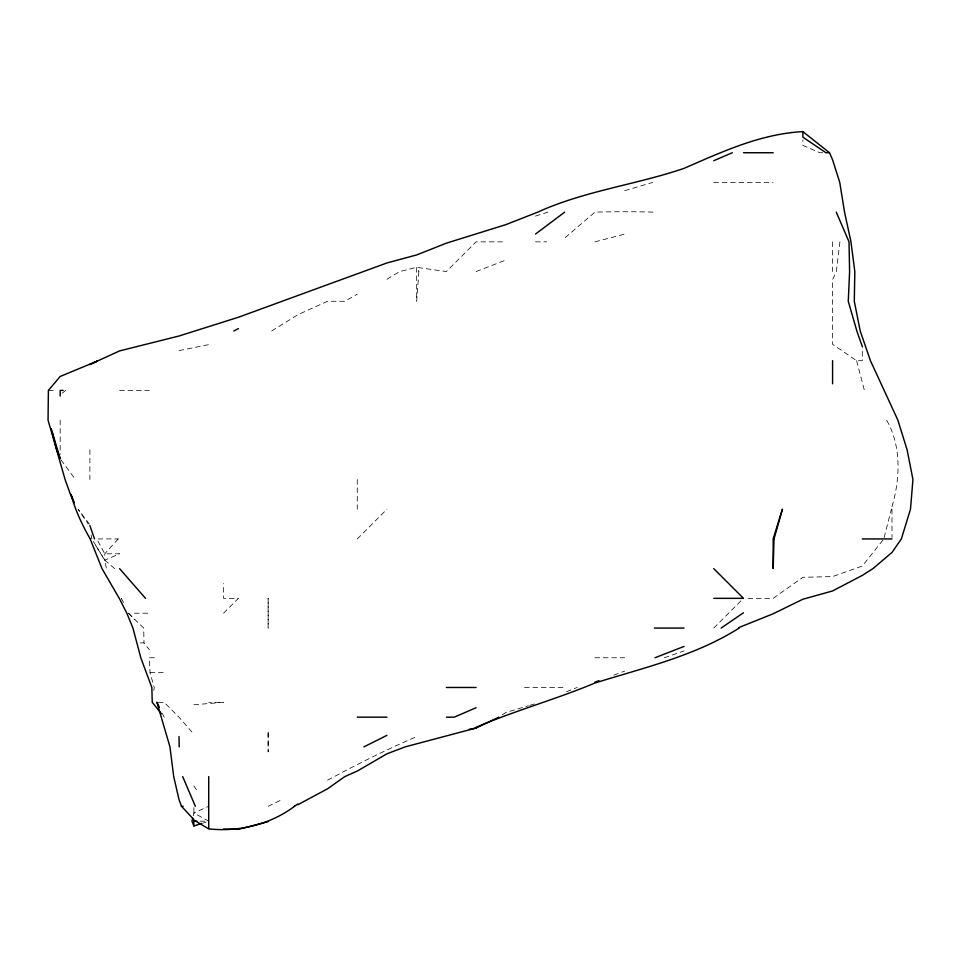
<?xml version="1.0" encoding="UTF-8"?>
<svg xmlns="http://www.w3.org/2000/svg" width="961" height="961" viewBox="0 0 961 961"><rect width="100%" height="100%" fill="white"/><g stroke="black" fill="none" stroke-linecap="round" stroke-linejoin="round"><path stroke-width="0.72" stroke-dasharray="4.8 3.6" d="M839.902 241.848L836.322 271.555L832.586 279.591L832.586 344.29L856.611 360.687L862.293 360.687L862.293 347.498M153.832 690.442L154.228 687.475L150.024 672.616L149.303 657.768L154.637 657.768M892 506.663C900.205 478.53 901.526 446.276 886.631 420.101M193.233 815.733L193.87 813.006L208.717 806.303M884.168 537.523L891.4 509.222M882.919 540.058L862.293 566.053L832.586 576.576L802.879 577.309L773.173 598.343L744.955 598.343M223.577 613.202L238.424 598.343L223.577 598.343L223.577 583.495M357.264 538.929L386.971 509.222M713.759 628.062L743.466 598.343M565.212 237.607L594.931 212.141C614.884 211.648 634.38 211.564 654.345 212.141M62.357 393.133L65.636 390.394M502.303 714.84L505.798 712.497L528.43 705.758M327.557 780.176C356.639 764.56 386.274 749.58 416.678 736.619M271.663 330.98L297.85 314.727L327.557 301.274L344.795 301.274L357.264 294.174M386.971 279.291L399.692 271.555L416.678 267.35L446.385 271.555L476.091 241.848L505.798 241.848M268.143 806.303L282.99 799.084M566.546 691.668L577.201 687.475M476.091 271.555L505.798 260.059M613.827 675.115L624.638 671.102M664.303 657.768L684.052 650.969M535.505 216.057L547.95 212.141M203.324 822.976L206.014 822.123M529.847 705.338L535.505 703.656M624.638 190.686L652.675 182.434M594.931 241.848L624.638 234.16M179.01 350.609L208.717 344.639M193.87 704.773L223.577 702.323L208.717 702.323M822.676 152.727L819.949 152.727L802.879 145.423L802.879 139.898M713.759 182.434L773.173 182.434M535.505 241.848L546.665 241.848M48.398 390.394L55.438 390.394M119.596 390.394L149.303 390.394M134.456 613.202L149.303 613.202M140.258 642.909L143.994 642.909L149.303 649.66M594.931 657.768L624.638 657.768M150.024 672.616L164.163 672.616M524.514 687.475L565.212 687.475M158.217 702.323L164.163 702.323L179.01 717.182L191.912 732.03M200.02 821.199L208.717 821.162L193.87 813.006M114.731 568.636L104.749 560.191L94.791 543.878M128.306 613.202L143.706 628.062L143.994 642.909M128.69 613.202L134.456 619.461M89.409 524.081L78.105 509.222L88.244 524.081M61.023 459.887L75.39 479.515M193.87 785.942L197.618 791.456M93.325 541.403L104.749 560.191L106.455 568.636M123.212 602.066L121.398 598.343L123.284 602.403M162.349 713.47L164.163 717.182M856.611 360.687L864.395 390.394M91.079 534.833L91.8 538.929M892 509.222L892 537.451M832.586 241.848L832.586 271.555M357.264 479.515L357.264 509.222M193.87 807.648L193.87 815.733M89.89 449.808L89.89 479.515M60.183 420.101L60.183 454.265M268.143 732.03L268.143 751.814L268.143 732.03M268.143 598.343L268.143 628.062L268.143 598.343M418.864 271.555L416.678 301.274L416.678 267.35L418.864 271.555M118.215 538.929L104.749 553.788L104.749 560.191L119.596 553.788L104.749 553.788L96.749 538.929L118.215 538.929"/><path stroke-width="1.44" d="M192.596 818.448L191.96 821.162L193.87 825.955L201.966 823.409M535.505 234.052L564.684 212.141M721.146 628.062L743.466 612.758M294.294 806.303L297.85 804.021M196.837 821.187L193.87 821.162L195.672 821.162L208.717 828.887C239.121 832.07 269.849 824.682 294.583 806.303M739.141 628.062C695.091 655.967 644.014 667.643 594.931 683.031C555.89 699.356 514.988 710.611 476.091 727.285M297.85 804.741L327.557 788.801L344.795 776.596L357.264 771.07L386.971 753.796L405.086 746.889L476.091 728.03L498.807 717.182M233.835 330.98L238.424 328.59M363.907 746.889L386.971 735.321M97.109 361.228L89.89 364.483L119.596 350.909L179.01 336.002L238.424 317.25L386.971 262.942L416.678 254.929L446.385 243.169L505.798 224.658L537.752 212.141C584.348 190.891 635.786 184.812 684.052 168.355C722.179 151.79 760.644 133.855 802.879 131.621L829.499 152.727L832.586 159.802L839.746 182.434L844.551 212.141L850.965 241.848L854.822 271.555L854.293 301.274L860.215 330.98L870.438 360.687L897.862 420.101L907.1 449.808L912.95 479.515L910.487 509.222L901.358 538.929L892 552.431L872.936 568.636L862.293 575.399L832.586 590.955L802.879 599.244L773.173 613.767L738.877 627.557M476.091 707.716L454.241 717.182L446.385 717.182M713.759 160.727L732.318 152.727M97.109 361.192L60.183 376.46L48.398 390.394L48.05 420.101L65.096 479.515L70.417 494.374L74.453 502.723M654.958 657.768L684.052 646.429M594.931 682.154L598.979 680.652M268.143 821.643L238.424 829.343L223.577 829.127M469.016 729.399L476.091 728.03M743.466 152.727L773.173 152.727M829.499 152.727L825.919 152.727L802.879 137.183L802.879 131.621M63.174 390.394L60.183 390.394L60.183 396.064M862.293 538.929L892 538.929M713.759 598.343L743.466 598.343L713.759 568.636M654.345 628.062L684.052 628.062M446.385 687.475L476.091 687.475M357.264 717.182L386.971 717.182M159.346 707.272L156.931 702.323L169.953 746.889L173.701 776.596L179.01 799.54L181.473 806.303L183.167 806.303M181.473 806.303L193.87 819.565L193.87 825.955M119.596 568.636L145.519 598.343M161.412 713.747L152.258 702.323L151.826 687.475L140.811 657.768L132.93 628.062L126.828 613.202L119.596 598.943L102.01 568.636L90.154 538.929M89.89 538.376C81.901 524.49 75.198 509.835 70.91 494.374L72.676 498.459M836.274 212.141L849.031 241.848L849.596 271.555L848.275 301.274L856.84 330.98L862.293 346.549M182.686 776.596L195.359 806.303M89.89 525.607L94.526 538.929M52.062 431.417L60.183 458.733L56.747 449.808L51.209 428.594M179.01 736.534L179.214 746.889M832.586 360.687L832.586 383.811M208.717 776.596L208.717 828.526M774.013 538.929L773.173 568.636L773.173 538.929L782.41 509.222L774.013 538.929"/></g></svg>
